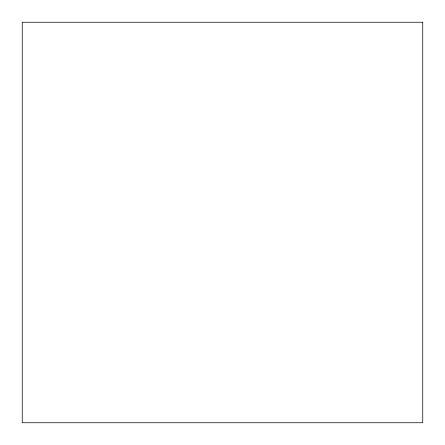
<?xml version="1.0" encoding="UTF-8"?>
<svg xmlns="http://www.w3.org/2000/svg" width="445" height="445" viewBox="0 0 445 445"><rect width="100%" height="100%" fill="white"/><g stroke="black" fill="none" stroke-linecap="round" stroke-linejoin="round"><path stroke-width="0.67" d="M422.75 22.25L22.25 22.25L22.25 422.75L422.75 422.75L422.75 22.25"/></g></svg>
